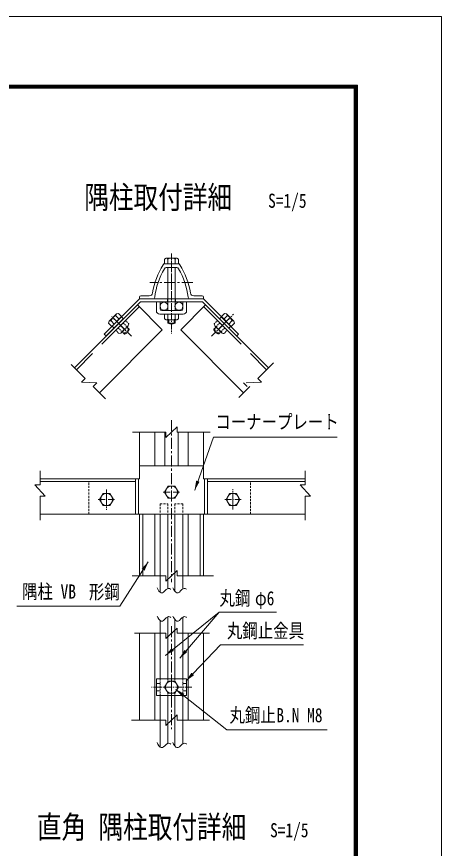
# Model space of a CAD drawing. Units: millimetres, scale not verified, with parts at other scales. Extents: x -4455 to 4455, y -3150 to 3150.
# Drawn here: x 3007 to 4455, y 317 to 3150 of the extents above; entities that cross this region are included whole.
import ezdxf
from ezdxf.enums import TextEntityAlignment as Align

# ---------------------------------------------------------------- set-up
doc = ezdxf.new("R2010")
doc.units = ezdxf.units.MM
doc.header["$LTSCALE"] = 30
for name, pattern in [('DASHED', [7.5, 6, -1.5]), ('USER1', [2, 1.25, -0.25, 0.25, -0.25]), ('USER2', [0.1875, 0.125, -0.0625]), ('USER4', [1.125, 0.75, -0.125, 0.125, -0.125]), ('USER5', [0.375, 0.25, -0.125])]:
    doc.linetypes.add(name, pattern=pattern)
for name, color, linetype, lineweight in [('0-0_D-STR-TXT', 3, 'Continuous', 13), ('0-1_D-STR2', 2, 'Continuous', 13), ('0-2_D-STR1', 1, 'Continuous', 18), ('0-3_D-STR-DIM', 1, 'Continuous', 18), ('0-4_D-BMK', 2, 'USER4', 13), ('0-6_D-STR3', 3, 'Continuous', 13), ('0-C_7詳細', 3, 'Continuous', 18), ('0-D_5寸法', 3, 'Continuous', 18), ('1-0_9断面', 7, 'Continuous', 9), ('1-1_D-TTL', 7, 'Continuous', 9)]:
    doc.layers.add(name, color=color, linetype=linetype, lineweight=lineweight)
doc.layers.add('0-8_D-TTL-TXT', color=7, linetype='Continuous')
doc.styles.add('ＭＳ ゴシック', font='')
doc.styles.get('ＭＳ ゴシック').set_extended_font_data('MS Gothic')

msp = doc.modelspace()

# ---------------------------------------------------------------- linework, layer by layer
at = {"layer": '0-0_D-STR-TXT'}
for points in [[(4099.89, 1717.79), (3678.55, 1717.79), (3614, 1537.46)], [(3007.37, 1141.53), (3358.46, 1141.53), (3455.27, 1292.72)], [(3892.91, 1121.01), (3697.35, 1121.01), (3514.23, 974.46)], [(3984.76, 1009.97), (3702.21, 1009.97), (3584.91, 887.69)], [(4066.02, 720.31), (3723.71, 720.31), (3549.68, 858.37)]]:
    msp.add_lwpolyline(points, dxfattribs=at)
for points in [[(3613.22, 1535.29), (3619.21, 1569.79), (3630.49, 1565.76)], [(3456.51, 1294.66), (3442.95, 1262.37), (3432.86, 1268.83)], [(3512.43, 973.03), (3535.63, 999.26), (3543.11, 989.91)], [(3583.31, 886.03), (3602.87, 915.08), (3611.52, 906.78)], [(3547.88, 859.8), (3578.63, 843.05), (3571.18, 833.66)]]:
    msp.add_solid(points, dxfattribs=at)
at = {"layer": '0-1_D-STR2', "color": 3, "linetype": 'USER5'}
for p, q in [((3495.97, 1490.63), (3495.97, 1455.29)), ((3495.97, 1490.63), (3522.97, 1490.63)), ((3522.97, 1490.63), (3522.97, 1455.29)), ((3573.87, 1490.63), (3546.87, 1490.63)), ((3546.87, 1490.63), (3546.87, 1455.29)), ((3573.87, 1490.63), (3573.87, 1455.29))]:
    msp.add_line(p, q, dxfattribs=at)
at = {"layer": '0-1_D-STR2', "color": 7, "lineweight": 9}
for p, q in [((3495.97, 1455.29), (3495.97, 1189.74)), ((3522.97, 1455.29), (3522.97, 1202.12)), ((3546.87, 1455.29), (3546.87, 1192.51)), ((3573.87, 1455.29), (3573.87, 1201.12)), ((3522.97, 894.37), (3522.97, 1105.69)), ((3495.97, 894.37), (3495.97, 1093.31)), ((3546.87, 894.37), (3546.87, 1096.08)), ((3573.87, 894.37), (3573.87, 1104.69)), ((3495.97, 837.37), (3495.97, 662.06)), ((3522.97, 837.37), (3522.97, 674.44)), ((3546.87, 837.37), (3546.87, 664.83)), ((3573.87, 837.37), (3573.87, 673.44))]:
    msp.add_line(p, q, dxfattribs=at)
at = {"layer": '0-1_D-STR2', "color": 7, "linetype": 'USER4', "lineweight": 9}
msp.add_line((3604.46, 865.87), (3467.12, 865.87), dxfattribs=at)
at = {"layer": '0-1_D-STR2', "color": 7, "lineweight": 9}
for centre in [(3509.47, 2163.64), (3560.37, 2163.64)]:
    msp.add_circle(centre, 13.5, dxfattribs=at)
at = {"layer": '0-2_D-STR1', "linetype": 'DASHED'}
for p, q in [((3425.16, 2162.04), (3210.64, 1947.53)), ((3644.69, 2162.04), (3859.2, 1947.53))]:
    msp.add_line(p, q, dxfattribs=at)
at = {"layer": '0-2_D-STR1'}
for p, q in [((3503.64, 2083.55), (3418.79, 2168.41)), ((3566.2, 2083.55), (3651.05, 2168.41)), ((3640.45, 2179.01), (3865.57, 1953.89)), ((3503.64, 2083.55), (3289.13, 1869.04)), ((3566.2, 2083.55), (3780.71, 1869.04)), ((3425.42, 1734.49), (3425.42, 1575.29)), ((3477.92, 1734.49), (3477.92, 1620.29)), ((3512.42, 1734.49), (3512.42, 1620.29)), ((3512.45, 1734.49), (3512.45, 1620.29)), ((3557.42, 1734.49), (3557.42, 1620.29)), ((3557.45, 1734.49), (3557.45, 1620.29)), ((3591.92, 1734.49), (3591.92, 1620.29)), ((3644.42, 1734.49), (3644.42, 1575.29)), ((3425.42, 1575.29), (3086.68, 1575.29)), ((3411.82, 1566.29), (3086.68, 1566.29)), ((3644.42, 1575.29), (3991.03, 1575.29)), ((3658.03, 1566.29), (3988.78, 1566.29)), ((3462.83, 1455.29), (3086.68, 1455.29)), ((3425.42, 1455.29), (3425.42, 1245.63)), ((3437.42, 1455.29), (3437.42, 1245.63)), ((3477.92, 1455.29), (3477.92, 1245.63)), ((3591.92, 1455.29), (3591.92, 1245.63)), ((3609.26, 1455.29), (3991.03, 1455.29)), ((3632.42, 1455.29), (3632.42, 1245.63)), ((3644.42, 1455.29), (3644.42, 1245.63)), ((3425.42, 1049.55), (3425.42, 753.42)), ((3477.92, 1049.55), (3477.92, 753.42)), ((3591.92, 1049.55), (3591.92, 753.42)), ((3644.42, 1049.55), (3644.42, 753.42))]:
    msp.add_line(p, q, dxfattribs=at)
at = {"layer": '0-3_D-STR-DIM', "color": 4, "lineweight": 13}
for p, q in [((3240.33, 1917.84), (3192.47, 1965.71)), ((3829.51, 1917.84), (3882.95, 1971.27)), ((3240.33, 1917.84), (3227.6, 1905.11)), ((3227.6, 1905.11), (3280.48, 1903.15)), ((3267.75, 1890.43), (3280.48, 1903.15)), ((3793.1, 1890.43), (3780.37, 1903.15)), ((3842.24, 1905.11), (3789.37, 1903.15)), ((3829.51, 1917.84), (3842.24, 1905.11)), ((3267.75, 1890.43), (3309.59, 1848.58)), ((3802.1, 1890.43), (3763.95, 1852.28)), ((3515.54, 1734.49), (3402.5, 1734.49)), ((3515.54, 1716.49), (3554.31, 1752.49)), ((3515.54, 1734.49), (3515.54, 1716.49)), ((3554.31, 1734.49), (3554.31, 1752.49)), ((3554.31, 1734.49), (3667.08, 1734.49)), ((3515.54, 1227.63), (3554.31, 1263.63)), ((3554.31, 1245.63), (3554.31, 1263.63)), ((3515.54, 1245.63), (3401.09, 1245.63)), ((3515.54, 1245.63), (3515.54, 1227.63)), ((3554.31, 1245.63), (3678.34, 1245.63)), ((3515.54, 1049.55), (3408.34, 1049.55)), ((3515.54, 1031.55), (3554.31, 1067.55)), ((3515.54, 1049.55), (3515.54, 1031.55)), ((3554.31, 1049.55), (3554.31, 1067.55)), ((3554.31, 1049.55), (3664.5, 1049.55)), ((3515.54, 735.42), (3554.31, 771.42)), ((3554.31, 753.42), (3554.31, 771.42)), ((3515.54, 753.42), (3399.13, 753.42)), ((3515.54, 753.42), (3515.54, 735.42)), ((3554.31, 753.42), (3664.5, 753.42))]:
    msp.add_line(p, q, dxfattribs=at)
for points in [[(3486.38, 1204.72), (3488.65, 1199.59), (3492.32, 1193.56), (3496.12, 1189.59), (3500.03, 1187.65), (3504.05, 1187.77), (3508.19, 1189.93), (3512.44, 1194.14), (3516.67, 1198.57), (3520.74, 1201.41), (3524.66, 1202.65), (3528.41, 1202.3), (3532.01, 1200.36), (3532.38, 1199.98)], [(3539.92, 1204.72), (3542.19, 1199.59), (3545.87, 1193.56), (3549.66, 1189.59), (3553.57, 1187.65), (3557.59, 1187.77), (3561.73, 1189.93), (3565.98, 1194.14), (3570.21, 1198.57), (3574.29, 1201.41), (3578.2, 1202.65), (3581.96, 1202.3), (3585.55, 1200.36), (3585.93, 1199.98)], [(3486.38, 1108.29), (3488.65, 1103.16), (3492.32, 1097.13), (3496.12, 1093.16), (3500.03, 1091.23), (3504.05, 1091.34), (3508.19, 1093.5), (3512.44, 1097.71), (3516.67, 1102.14), (3520.74, 1104.98), (3524.66, 1106.22), (3528.41, 1105.87), (3532.01, 1103.93), (3532.38, 1103.55)], [(3539.92, 1108.29), (3542.19, 1103.16), (3545.87, 1097.13), (3549.66, 1093.16), (3553.57, 1091.23), (3557.59, 1091.34), (3561.73, 1093.5), (3565.98, 1097.71), (3570.21, 1102.14), (3574.29, 1104.98), (3578.2, 1106.22), (3581.96, 1105.87), (3585.55, 1103.93), (3585.93, 1103.55)], [(3486.38, 677.04), (3488.65, 671.91), (3492.32, 665.88), (3496.12, 661.91), (3500.03, 659.97), (3504.05, 660.09), (3508.19, 662.25), (3512.44, 666.46), (3516.67, 670.89), (3520.74, 673.73), (3524.66, 674.97), (3528.41, 674.62), (3532.01, 672.68), (3532.38, 672.3)], [(3539.92, 677.04), (3542.19, 671.91), (3545.87, 665.88), (3549.66, 661.91), (3553.57, 659.97), (3557.59, 660.09), (3561.73, 662.25), (3565.98, 666.46), (3570.21, 670.89), (3574.29, 673.73), (3578.2, 674.97), (3581.96, 674.62), (3585.55, 672.68), (3585.93, 672.3)]]:
    msp.add_lwpolyline(points, dxfattribs=at)
at = {"layer": '0-4_D-BMK'}
for p, q in [((3534.92, 2343.05), (3534.92, 2070.85)), ((3398.36, 2061.56), (3331.71, 2128.21)), ((3671.38, 2061.45), (3746.36, 2136.44)), ((3313.45, 1539.48), (3313.45, 1470.09)), ((3506.36, 1530.29), (3563.48, 1530.29)), ((3744.4, 1471.1), (3744.4, 1540.49)), ((3284.89, 1505.29), (3342.01, 1505.29)), ((3313.45, 1529.25), (3313.45, 1481.42)), ((3772.96, 1505.29), (3715.84, 1505.29))]:
    msp.add_line(p, q, dxfattribs=at)
at = {"layer": '0-4_D-BMK', "linetype": 'USER1'}
for p, q in [((3534.92, 2318.64), (3534.92, 2183.95)), ((3607.47, 2244.11), (3460.74, 2244.11)), ((3534.92, 1775.5), (3534.92, 1224.02)), ((3534.92, 1073.88), (3534.92, 722.62))]:
    msp.add_line(p, q, dxfattribs=at)
at = {"layer": '0-6_D-STR3'}
for p, q in [((3517.28, 2327.81), (3511.4, 2324.42)), ((3511.4, 2324.42), (3511.4, 2308.61)), ((3517.28, 2327.81), (3552.56, 2327.81)), ((3522.92, 2324.42), (3522.92, 2308.61)), ((3546.92, 2324.42), (3546.92, 2308.61)), ((3552.56, 2327.81), (3558.44, 2324.42)), ((3558.44, 2324.42), (3558.44, 2308.61)), ((3511.4, 2308.61), (3558.44, 2308.61)), ((3522.92, 2295.11), (3522.92, 2149.01)), ((3546.92, 2295.11), (3546.92, 2149.01)), ((3425.42, 2188.61), (3305.94, 2069.13)), ((3644.42, 2188.61), (3425.42, 2188.61)), ((3644.42, 2188.61), (3763.91, 2069.13)), ((3429.4, 2179.01), (3204.28, 1953.89)), ((3429.4, 2179.01), (3312.73, 2062.34)), ((3640.45, 2179.01), (3429.4, 2179.01)), ((3483.32, 2179.01), (3483.32, 2148.41)), ((3495.92, 2179.01), (3495.92, 2155.01)), ((3573.92, 2179.01), (3573.92, 2155.01)), ((3586.52, 2179.01), (3586.52, 2148.41)), ((3347.26, 2137.61), (3322.31, 2112.66)), ((3365, 2128.19), (3331.73, 2094.92)), ((3345.67, 2131.22), (3356.85, 2120.04)), ((3347.26, 2137.61), (3353.82, 2139.36)), ((3353.82, 2139.36), (3365, 2128.19)), ((3574.52, 2136.41), (3495.32, 2136.41)), ((3567.92, 2149.01), (3501.92, 2149.01)), ((3558.44, 2136.41), (3511.4, 2136.41)), ((3511.4, 2120.54), (3511.4, 2136.41)), ((3522.92, 2119.27), (3522.92, 2136.41)), ((3546.92, 2119.27), (3546.92, 2136.41)), ((3558.44, 2120.54), (3558.44, 2136.41)), ((3716.02, 2139.36), (3704.85, 2128.19)), ((3704.85, 2128.19), (3738.11, 2094.92)), ((3724.17, 2131.22), (3712.99, 2120.04)), ((3722.58, 2137.61), (3716.02, 2139.36)), ((3722.58, 2137.61), (3747.53, 2112.66)), ((3322.31, 2112.66), (3320.56, 2106.1)), ((3320.56, 2106.1), (3331.73, 2094.92)), ((3328.7, 2114.25), (3339.88, 2103.07)), ((3517.16, 2117.21), (3511.4, 2120.54)), ((3552.68, 2117.21), (3517.16, 2117.21)), ((3522.92, 2117.21), (3522.92, 2106.55)), ((3546.92, 2106.55), (3522.92, 2106.55)), ((3546.92, 2117.21), (3546.92, 2106.55)), ((3552.68, 2117.21), (3558.44, 2120.54)), ((3741.14, 2114.25), (3729.97, 2103.07)), ((3749.29, 2106.1), (3738.11, 2094.92)), ((3747.53, 2112.66), (3749.29, 2106.1)), ((3312.73, 2062.34), (3305.94, 2069.13)), ((3757.12, 2062.34), (3763.91, 2069.13)), ((3425.42, 1620.29), (3644.42, 1620.29)), ((3425.42, 1455.29), (3644.42, 1455.29)), ((3586.52, 894.37), (3483.32, 894.37)), ((3483.32, 894.37), (3483.32, 837.37)), ((3586.52, 894.37), (3586.52, 837.37)), ((3586.52, 837.37), (3483.32, 837.37))]:
    msp.add_line(p, q, dxfattribs=at)
at = {"layer": '0-6_D-STR3', "linetype": 'USER1'}
for p, q in [((3372.88, 2087.04), (3331.71, 2128.21)), ((3696.96, 2087.04), (3738.13, 2128.21)), ((3696.96, 2087.04), (3738.13, 2128.21)), ((3744.4, 1481.33), (3744.4, 1529.16))]:
    msp.add_line(p, q, dxfattribs=at)
at = {"layer": '0-6_D-STR3', "linetype": 'USER5'}
for p, q in [((3371.06, 2120.68), (3364.27, 2127.47)), ((3371.06, 2120.68), (3364.27, 2127.47)), ((3698.78, 2120.68), (3705.57, 2127.47)), ((3698.78, 2120.68), (3705.57, 2127.47)), ((3339.24, 2088.86), (3332.45, 2095.65)), ((3339.24, 2088.86), (3332.45, 2095.65)), ((3730.6, 2088.86), (3737.39, 2095.65)), ((3730.6, 2088.86), (3737.39, 2095.65))]:
    msp.add_line(p, q, dxfattribs=at)
at = {"layer": '0-6_D-STR3', "color": 1, "linetype": 'USER2'}
for p, q in [((3344.89, 2081.77), (3378.15, 2115.03)), ((3362.53, 2072.27), (3387.65, 2097.38)), ((3382.12, 2094.77), (3370, 2106.89)), ((3389.37, 2103.81), (3378.15, 2115.03)), ((3387.65, 2097.38), (3389.37, 2103.81)), ((3680.47, 2103.81), (3691.7, 2115.03)), ((3682.19, 2097.38), (3680.47, 2103.81)), ((3707.31, 2072.27), (3682.19, 2097.38)), ((3687.72, 2094.77), (3699.84, 2106.89)), ((3724.96, 2081.77), (3691.7, 2115.03)), ((3356.11, 2070.55), (3344.89, 2081.77)), ((3365.15, 2077.8), (3353.03, 2089.92)), ((3362.53, 2072.27), (3356.11, 2070.55)), ((3366.61, 2076.34), (3374.15, 2068.8)), ((3368.3, 2078.04), (3376.7, 2069.64)), ((3374.15, 2068.8), (3391.12, 2085.77)), ((3381.88, 2091.61), (3390.28, 2083.22)), ((3383.58, 2093.31), (3391.12, 2085.77)), ((3686.27, 2093.31), (3678.73, 2085.77)), ((3695.7, 2068.8), (3678.73, 2085.77)), ((3687.96, 2091.61), (3679.57, 2083.22)), ((3701.54, 2078.04), (3693.15, 2069.64)), ((3703.24, 2076.34), (3695.7, 2068.8)), ((3704.69, 2077.8), (3716.81, 2089.92)), ((3707.31, 2072.27), (3713.73, 2070.55)), ((3713.73, 2070.55), (3724.96, 2081.77)), ((3495.92, 878.62), (3483.32, 878.62)), ((3495.92, 894.37), (3495.92, 837.37)), ((3522.97, 894.37), (3522.97, 885.91)), ((3546.87, 894.37), (3546.87, 885.91)), ((3573.92, 894.37), (3573.92, 837.37)), ((3573.92, 878.62), (3586.52, 878.62)), ((3495.92, 853.12), (3483.32, 853.12)), ((3573.92, 853.12), (3586.52, 853.12)), ((3522.97, 845.83), (3522.97, 837.37)), ((3546.87, 845.83), (3546.87, 837.37))]:
    msp.add_line(p, q, dxfattribs=at)
at = {"layer": '0-6_D-STR3', "color": 1}
for p, q in [((3525.32, 2117.21), (3525.32, 2105.34)), ((3544.52, 2117.21), (3544.52, 2105.34))]:
    msp.add_line(p, q, dxfattribs=at)
at = {"layer": '0-6_D-STR3', "color": 1, "linetype": 'USER5'}
for p, q in [((3253.45, 1563.29), (3253.45, 1455.29)), ((3804.4, 1563.29), (3804.4, 1455.29))]:
    msp.add_line(p, q, dxfattribs=at)
at = {"layer": '0-6_D-STR3', "color": 1, "linetype": 'USER1'}
msp.add_line((3534.92, 904.01), (3534.92, 827.44), dxfattribs=at)
at = {"layer": '0-6_D-STR3'}
for points in [[(3558.44, 1530.29), (3546.68, 1550.66), (3523.16, 1550.66), (3511.4, 1530.29), (3523.16, 1509.92), (3546.68, 1509.92)], [(3336.97, 1505.29), (3325.21, 1525.66), (3301.69, 1525.66), (3289.93, 1505.29), (3301.69, 1484.92), (3325.21, 1484.92)], [(3720.88, 1505.29), (3732.64, 1484.92), (3756.16, 1484.92), (3767.92, 1505.29), (3756.16, 1525.66), (3732.64, 1525.66)], [(3558.44, 865.87), (3546.68, 886.24), (3523.16, 886.24), (3511.4, 865.87), (3523.16, 845.5), (3546.68, 845.5)]]:
    msp.add_lwpolyline(points, close=True, dxfattribs=at)
for centre in [(3534.92, 1530.29), (3313.45, 1505.29), (3744.4, 1505.29), (3534.92, 865.87)]:
    msp.add_circle(centre, 20.4, dxfattribs=at)
for centre, radius, start, end in [((3517.59, 2321.94), 5.88, 24.94299, 92.968), ((3534.92, 2304.91), 22.91, 58.40741, 121.59259), ((3552.26, 2321.94), 5.88, 87.032, 155.05701), ((3501.92, 2155.01), 6, 180, 270), ((3567.92, 2155.01), 6, 270, 0), ((3350.98, 2108.93), 22.91, 103.40741, 166.59259), ((3351.2, 2133.23), 5.88, 132.032, 200.05701), ((3495.32, 2148.41), 12, 180, 270), ((3574.52, 2148.41), 12, 270, 0), ((3718.64, 2133.23), 5.88, 339.94299, 47.968), ((3718.86, 2108.93), 22.91, 13.40741, 76.59259), ((3326.68, 2108.72), 5.88, 69.94299, 137.968), ((3517.16, 2126.3), 9.09, 270, 309.3382), ((3534.92, 2153.21), 36, 250.52878, 289.47122), ((3534.92, 2127.34), 24, 240, 300), ((3552.68, 2126.3), 9.09, 230.6618, 270), ((3743.16, 2108.72), 5.88, 42.032, 110.05701)]:
    msp.add_arc(centre, radius, start, end, dxfattribs=at)
at = {"layer": '0-6_D-STR3', "color": 1, "linetype": 'USER2'}
for centre, radius, start, end in [((3381.23, 2103.81), 9.09, 275.6618, 315), ((3688.62, 2103.81), 9.09, 225, 264.3382), ((3356.11, 2078.69), 9.09, 315, 354.3382), ((3349.64, 2110.28), 36, 295.52878, 334.47122), ((3367.93, 2091.99), 24, 285, 345), ((3701.91, 2091.99), 24, 195, 255), ((3720.21, 2110.28), 36, 205.52878, 244.47122), ((3713.74, 2078.69), 9.09, 185.6618, 225)]:
    msp.add_arc(centre, radius, start, end, dxfattribs=at)
at = {"layer": '0-C_7詳細', "color": 1, "linetype": 'USER5'}
for p, q in [((3521.42, 2188.61), (3521.42, 2179.01)), ((3548.42, 2188.61), (3548.42, 2179.01))]:
    msp.add_line(p, q, dxfattribs=at)
at = {"layer": '0-C_7詳細'}
for p, q in [((3495.92, 2179.01), (3483.32, 2179.01)), ((3586.52, 2179.01), (3573.92, 2179.01))]:
    msp.add_line(p, q, dxfattribs=at)
at = {"layer": '0-C_7詳細', "color": 7, "lineweight": 9}
for p, q in [((3425.42, 1620.29), (3425.42, 1575.29)), ((3644.42, 1620.29), (3644.42, 1575.29)), ((3411.82, 1575.29), (3411.82, 1455.29)), ((3422.42, 1575.29), (3422.42, 1455.29)), ((3647.42, 1575.29), (3647.42, 1455.29)), ((3658.03, 1575.29), (3658.03, 1455.29))]:
    msp.add_line(p, q, dxfattribs=at)
at = {"layer": '0-C_7詳細', "color": 4}
for p, q in [((3086.68, 1555.79), (3086.68, 1603.31)), ((3991.03, 1555.79), (3991.03, 1603.31)), ((3068.68, 1555.79), (3104.68, 1517.02)), ((3086.68, 1555.79), (3068.68, 1555.79)), ((3973.03, 1555.79), (4009.03, 1517.02)), ((3991.03, 1555.79), (3973.03, 1555.79)), ((3086.68, 1517.02), (3086.68, 1434.49)), ((3086.68, 1517.02), (3104.68, 1517.02)), ((3991.03, 1517.02), (3991.03, 1434.49)), ((3991.03, 1517.02), (4009.03, 1517.02))]:
    msp.add_line(p, q, dxfattribs=at)
at = {"layer": '0-D_5寸法'}
msp.add_line((3697.35, 1121.01), (3563.25, 965.14), dxfattribs=at)
msp.add_solid([(3561.75, 963.4), (3579.71, 993.46), (3588.79, 985.65)], dxfattribs=at)
at = {"layer": '1-0_9断面'}
for p, q in [((3534.92, 2308.61), (3512.43, 2308.61)), ((3534.92, 2295.11), (3517.13, 2295.11)), ((3534.92, 2308.61), (3557.42, 2308.61)), ((3534.92, 2295.11), (3552.72, 2295.11)), ((3425.42, 2194.61), (3425.42, 2188.61)), ((3470.66, 2188.61), (3425.42, 2188.61)), ((3458.65, 2199.11), (3429.92, 2199.11)), ((3599.19, 2188.61), (3644.42, 2188.61)), ((3611.19, 2199.11), (3639.92, 2199.11)), ((3644.42, 2194.61), (3644.42, 2188.61))]:
    msp.add_line(p, q, dxfattribs=at)
for centre, radius, start, end in [((3738.28, 2164.41), 271.5, 148.81495, 170.5186), ((3512.43, 2301.11), 7.5, 90, 148.81495), ((3517.13, 2287.61), 7.5, 90, 149.98767), ((3552.72, 2287.61), 7.5, 30.01233, 90), ((3557.42, 2301.11), 7.5, 31.18505, 90), ((3331.57, 2164.41), 271.5, 9.4814, 31.18505), ((3728.1, 2164.05), 252, 149.65378, 173.11487), ((3341.74, 2164.05), 252, 6.88513, 30.34622), ((3429.92, 2194.61), 4.5, 90, 180), ((3458.65, 2211.11), 12, 270, 350.5186), ((3470.66, 2196.11), 7.5, 270, 352.36249), ((3599.19, 2196.11), 7.5, 187.63751, 270), ((3611.19, 2211.11), 12, 189.4814, 270), ((3639.92, 2194.61), 4.5, 0, 90)]:
    msp.add_arc(centre, radius, start, end, dxfattribs=at)
at = {"layer": '1-1_D-TTL', "color": 2, "lineweight": 18}
msp.add_lwpolyline([(-4454.69, 3150.29), (4455.01, 3150.29), (4455.01, -3150.14), (-4454.69, -3150.14)], close=True, dxfattribs=at)
at = {"layer": '1-1_D-TTL'}
for points in [[(-4168.31, 2916.94), (4168.62, 2916.94), (4168.62, -2916.79), (-4168.31, -2916.79)], [(-4165.65, 2914.29), (4165.97, 2914.29), (4165.97, -2914.14), (-4165.65, -2914.14)], [(-4163, 2911.64), (4163.32, 2911.64), (4163.32, -2911.49), (-4163, -2911.49)], [(-4160.35, 2908.98), (4160.67, 2908.98), (4160.67, -2908.84), (-4160.35, -2908.84)], [(-4157.7, 2906.33), (4158.02, 2906.33), (4158.02, -2906.18), (-4157.7, -2906.18)]]:
    msp.add_lwpolyline(points, close=True, dxfattribs=at)

# ---------------------------------------------------------------- texts
at = {"layer": '0-0_D-STR-TXT', "style": 'ＭＳ ゴシック', "width": 0.8}
for s, p in [('コーナープレート', (3684.6, 1731.42)), ('隅柱 VB ', (3025.5, 1153.27)), ('形鋼', (3253.31, 1152.12)), ('丸鋼', (3698.6, 1130.57)), ('φ6', (3819.56, 1130.57)), ('丸鋼止金具', (3723.93, 1019.52)), ('丸鋼止', (3732.73, 732.08)), ('B.N M8', (3892.46, 732.08))]:
    msp.add_text(s, height=48.17, dxfattribs=at).set_placement(p, align=Align.BOTTOM_LEFT)
at = {"layer": '0-8_D-TTL-TXT', "style": 'ＭＳ ゴシック', "width": 0.8}
for s, p in [('隅柱取付詳細', (3237.51, 2473.38)), ('直角 隅柱取付詳細', (3075.91, 327.99))]:
    msp.add_text(s, height=76.98, dxfattribs=at).set_placement(p, align=Align.BOTTOM_LEFT)
at = {"layer": '0-8_D-TTL-TXT', "color": 3, "style": 'ＭＳ ゴシック', "width": 0.8}
for p in [(3864.28, 2484.58), (3870.96, 340.14)]:
    msp.add_text('S=1/5', height=48.17, dxfattribs=at).set_placement(p, align=Align.BOTTOM_LEFT)

doc.saveas('drawing.dxf')
